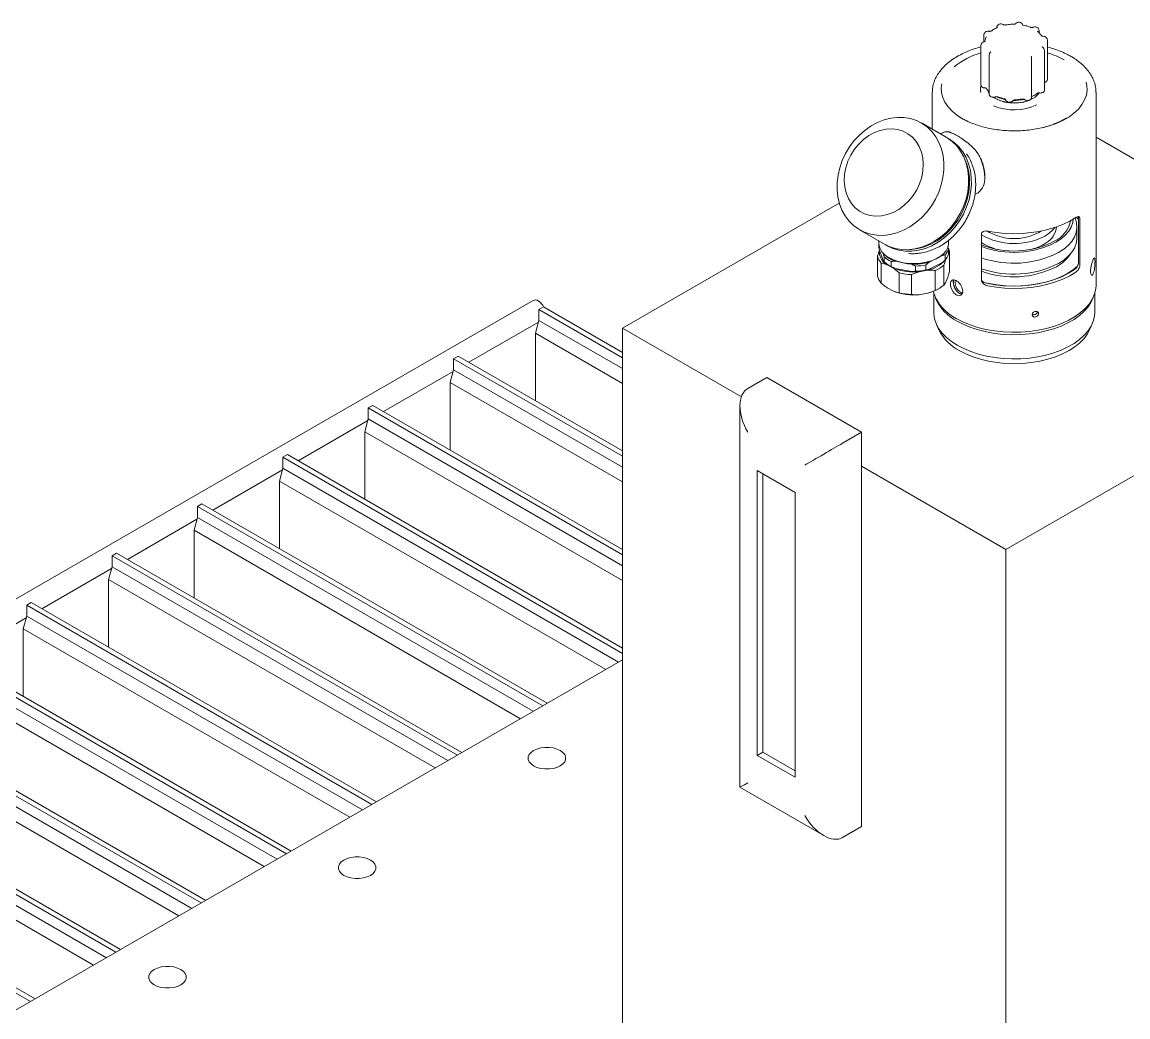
# Model space of a CAD drawing. Header units: millimetres. Extents: x 51507 to 66627, y -17810 to -7118.
# Drawn here: x 59803.2 to 60215.3, y -13491.1 to -13120.3 of the extents above; entities that cross this region are included whole.
import ezdxf

# ---------------------------------------------------------------- set-up
doc = ezdxf.new("R2010")
doc.units = ezdxf.units.MM
doc.header["$LTSCALE"] = 10
doc.layers.add('粗实线', color=4, linetype='Continuous', lineweight=18)

msp = doc.modelspace()

# ---------------------------------------------------------------- linework, layer by layer
at = {"layer": '粗实线'}
for p, q in [((60161.663, -13125.141), (60161.663, -13127.582)), ((60164.45, -13123.544), (60164.429, -13123.557)), ((60166.727, -13122.231), (60166.667, -13122.26)), ((60181.615, -13123.659), (60181.685, -13123.709)), ((60182.242, -13124.256), (60182.242, -13123.534)), ((60160.599, -13129.017), (60160.599, -13143.715)), ((60185.328, -13141.728), (60185.328, -13127.03)), ((60163.686, -13132.514), (60163.686, -13147.212)), ((60184.265, -13145.604), (60184.265, -13130.907)), ((60179.458, -13148.38), (60179.458, -13133.682)), ((60162.598, -13144.937), (60162.603, -13144.945)), ((60142.464, -13146.396), (60142.464, -13160.198)), ((60165.892, -13148.681), (60166.033, -13148.763)), ((60172.624, -13149.427), (60172.62, -13149.434)), ((60179.895, -13148.763), (60180.036, -13148.681)), ((60203.464, -13218.252), (60203.464, -13146.396)), ((60147.618, -13163.174), (60138.368, -13157.832)), ((60146.32, -13161.464), (60145.488, -13161.944)), ((60150.029, -13161.717), (60148.683, -13161.219)), ((60148.112, -13163.472), (60148.616, -13163.75)), ((60149.088, -13164.023), (60148.616, -13163.75)), ((60319.763, -13230.253), (60203.464, -13163.115)), ((60159.499, -13169.306), (60158.249, -13167.723)), ((60162.004, -13177.626), (60162.004, -13178.034)), ((60158.34, -13184.547), (60159.319, -13183.981)), ((60159.261, -13183.975), (60159.499, -13183.871)), ((60107.801, -13187.701), (60027.021, -13234.335)), ((60196.199, -13192.963), (60196.987, -13193.62)), ((60196.987, -13192.777), (60196.987, -13209.666)), ((60197.492, -13193.606), (60197.492, -13210.753)), ((60115.364, -13197.667), (60124.614, -13203.009)), ((60160.786, -13199.283), (60160.786, -13216.431)), ((60163.95, -13198.755), (60162.941, -13198.067)), ((60182.863, -13198.161), (60181.977, -13198.755)), ((60182.966, -13198.141), (60182.156, -13198.654)), ((60188.652, -13197.417), (60188.784, -13196.561)), ((60196.314, -13200.696), (60196.314, -13196.613)), ((60122.487, -13201.781), (60122.487, -13202.734)), ((60122.517, -13204.26), (60122.517, -13203.239)), ((60124.614, -13203.009), (60126.395, -13203.889)), ((60125.616, -13203.588), (60125.119, -13203.288)), ((60148.487, -13202.734), (60148.487, -13201.579)), ((60122.075, -13207.46), (60122.075, -13214.89)), ((60124.146, -13209.153), (60122.85, -13205.586)), ((60124.146, -13206.458), (60124.113, -13206.368)), ((60126.088, -13203.86), (60125.616, -13203.588)), ((60146.01, -13207.277), (60145.381, -13207.602)), ((60147.221, -13208.937), (60147.221, -13207.059)), ((60148.458, -13206.76), (60148.458, -13204.882)), ((60148.899, -13205.683), (60148.899, -13213.114)), ((60123.448, -13210.097), (60123.448, -13217.528)), ((60124.479, -13209.663), (60124.479, -13207.785)), ((60125.618, -13210.706), (60127.943, -13211.969)), ((60126.187, -13210.877), (60126.541, -13211.081)), ((60126.648, -13208.245), (60126.295, -13208.04)), ((60127.126, -13211.369), (60127.126, -13209.491)), ((60130.016, -13209.63), (60128.671, -13209.376)), ((60134.668, -13210.511), (60133.239, -13210.241)), ((60136.213, -13213.09), (60136.213, -13211.212)), ((60140.097, -13212.62), (60140.097, -13210.742)), ((60142.317, -13209.186), (60141.308, -13209.707)), ((60146.01, -13209.971), (60141.308, -13212.402)), ((60144.327, -13208.244), (60144.681, -13208.04)), ((60146.796, -13210.828), (60146.796, -13218.258)), ((60134.668, -13213.206), (60128.671, -13212.07)), ((60130.114, -13213.721), (60130.114, -13221.151)), ((60134.756, -13214.353), (60134.756, -13221.784)), ((60137.612, -13213.287), (60140.67, -13212.756)), ((60143.526, -13212.833), (60143.526, -13220.263)), ((60147.481, -13217.155), (60148.214, -13215.36)), ((60125.618, -13219.279), (60127.943, -13220.543)), ((60144.54, -13219.798), (60145.035, -13219.512)), ((60151.006, -13216.473), (60150.914, -13217.015)), ((59993.656, -13224.01), (59417.364, -13556.697)), ((60137.612, -13221.86), (60140.67, -13221.33)), ((60142.964, -13221.427), (60142.964, -13228.458)), ((60202.964, -13228.458), (60202.964, -13221.427)), ((59997.565, -13226.372), (59995.868, -13227.351)), ((59995.868, -13227.351), (60027.021, -13245.336)), ((59995.868, -13227.351), (59995.868, -13231.434)), ((59997.565, -13226.372), (60027.021, -13243.376)), ((59969.746, -13247.051), (59995.699, -13232.068)), ((59995.868, -13231.434), (59994.595, -13236.207)), ((59995.868, -13231.434), (60027.021, -13249.418)), ((60169.856, -13316.792), (60319.763, -13230.253)), ((59994.595, -13236.207), (60027.021, -13254.926)), ((59994.595, -13236.207), (59994.595, -13261.396)), ((60027.021, -13234.335), (60071.285, -13259.888)), ((60027.021, -13234.335), (60027.021, -13789.583)), ((60143.974, -13232.915), (60145.029, -13235.202)), ((60200.898, -13235.202), (60201.954, -13232.915)), ((59965.745, -13244.741), (59964.048, -13245.721)), ((59965.745, -13244.741), (60027.021, -13280.115)), ((59964.048, -13245.721), (60027.021, -13282.074)), ((59964.048, -13245.721), (59964.048, -13249.803)), ((59937.926, -13265.42), (59963.879, -13250.437)), ((59964.048, -13249.803), (59962.775, -13254.576)), ((59964.048, -13249.803), (60027.021, -13286.157)), ((60073.69, -13256.802), (60080.761, -13252.72)), ((60116.116, -13273.13), (60080.761, -13252.72)), ((59962.775, -13254.576), (60027.021, -13291.664)), ((59962.775, -13254.576), (59962.775, -13279.765)), ((59933.925, -13263.11), (59932.228, -13264.09)), ((59932.228, -13264.09), (59932.228, -13268.173)), ((59932.228, -13264.09), (60027.021, -13318.812)), ((59933.925, -13263.11), (60027.021, -13316.853)), ((60070.761, -13263.276), (60070.761, -13405.47)), ((59906.106, -13283.789), (59932.059, -13268.807)), ((59932.228, -13268.173), (59930.955, -13272.945)), ((59932.228, -13268.173), (60027.021, -13322.895)), ((59930.955, -13272.945), (60027.021, -13328.403)), ((59930.955, -13272.945), (59930.955, -13298.134)), ((60109.045, -13277.213), (60116.116, -13273.13)), ((60116.116, -13420.108), (60116.116, -13273.13)), ((59902.105, -13281.479), (59900.408, -13282.459)), ((59902.105, -13281.479), (60027.021, -13353.591)), ((59900.408, -13282.459), (59900.408, -13286.542)), ((59900.408, -13282.459), (60027.021, -13355.551)), ((60116.116, -13285.769), (60169.856, -13316.792)), ((59874.286, -13302.158), (59900.239, -13287.176)), ((59900.408, -13286.542), (59899.136, -13291.315)), ((59900.408, -13286.542), (60025.558, -13358.789)), ((60077.225, -13287.421), (60077.225, -13393.571)), ((60091.367, -13295.585), (60077.225, -13287.421)), ((60079.347, -13288.646), (60079.347, -13392.347)), ((59899.136, -13291.315), (60020.787, -13361.543)), ((59899.136, -13291.315), (59899.136, -13316.503)), ((60091.367, -13401.735), (60091.367, -13295.585)), ((59870.286, -13299.848), (59868.589, -13300.828)), ((59868.589, -13300.828), (59997.274, -13375.117)), ((59868.589, -13300.828), (59868.589, -13304.911)), ((59870.286, -13299.848), (59998.971, -13374.137)), ((59842.467, -13320.527), (59868.42, -13305.545)), ((59868.589, -13304.911), (59867.316, -13309.684)), ((59868.589, -13304.911), (59993.738, -13377.158)), ((59867.316, -13309.684), (59988.967, -13379.912)), ((59867.316, -13309.684), (59867.316, -13334.872)), ((59838.466, -13318.218), (59836.769, -13319.197)), ((59838.466, -13318.218), (59967.151, -13392.506)), ((60169.856, -13316.792), (60169.856, -13872.04)), ((59836.769, -13319.197), (59965.454, -13393.486)), ((59836.769, -13319.197), (59836.769, -13323.28)), ((59810.647, -13338.896), (59836.6, -13323.914)), ((59836.769, -13323.28), (59835.496, -13328.053)), ((59836.769, -13323.28), (59961.918, -13395.527)), ((59835.496, -13328.053), (59957.148, -13398.281)), ((59835.496, -13328.053), (59835.496, -13353.242)), ((59806.646, -13336.587), (59804.949, -13337.567)), ((59804.949, -13337.567), (59804.949, -13341.649)), ((59804.949, -13337.567), (59933.634, -13411.855)), ((59806.646, -13336.587), (59935.331, -13410.875)), ((59778.827, -13357.266), (59804.78, -13342.283)), ((59804.949, -13341.649), (59803.676, -13346.422)), ((59804.949, -13341.649), (59930.098, -13413.896)), ((59803.676, -13346.422), (59925.328, -13416.65)), ((59803.676, -13346.422), (59803.676, -13371.611)), ((59773.129, -13355.936), (59901.814, -13430.224)), ((59774.826, -13354.956), (59903.512, -13429.244)), ((60027.021, -13357.944), (59542.754, -13637.505)), ((59773.129, -13360.018), (59898.278, -13432.266)), ((59771.856, -13364.791), (59893.508, -13435.019)), ((59741.309, -13374.305), (59869.995, -13448.593)), ((59743.006, -13373.325), (59871.692, -13447.614)), ((59741.309, -13378.388), (59866.459, -13450.635)), ((59740.037, -13383.161), (59861.688, -13453.389)), ((59709.49, -13392.674), (59838.175, -13466.963)), ((59711.187, -13391.694), (59839.872, -13465.983)), ((60079.347, -13392.347), (60077.225, -13393.571)), ((60079.347, -13392.347), (60091.367, -13399.286)), ((59709.49, -13396.757), (59834.639, -13469.004)), ((60077.225, -13393.571), (60091.367, -13401.735)), ((59708.217, -13401.53), (59829.868, -13471.758)), ((60070.761, -13405.47), (60101.975, -13423.49)), ((59677.67, -13411.043), (59806.355, -13485.332)), ((59679.367, -13410.064), (59808.052, -13484.352)), ((60109.045, -13424.19), (60116.116, -13420.108))]:
    msp.add_line(p, q, dxfattribs=at)
for points in [[(60145.984, -13143.24), (60145.783, -13144.742), (60145.875, -13146.567), (60146.333, -13148.373), (60147.152, -13150.136), (60148.319, -13151.833), (60149.82, -13153.439), (60151.634, -13154.935), (60153.736, -13156.298)], [(60163.147, -13145.699), (60163.428, -13146.339), (60163.686, -13146.753)], [(60187.792, -13158.357), (60188.561, -13158.057), (60191.041, -13156.925), (60193.277, -13155.634), (60195.238, -13154.202), (60196.898, -13152.649), (60198.235, -13150.994), (60199.229, -13149.261), (60199.869, -13147.473), (60200.144, -13145.655), (60200.053, -13143.83), (60199.808, -13142.694)], [(60165.307, -13148.313), (60166.709, -13149.104), (60168.352, -13149.722), (60170.171, -13150.143), (60172.098, -13150.351), (60174.058, -13150.338), (60175.977, -13150.104), (60177.779, -13149.659), (60179.396, -13149.02), (60180.766, -13148.21), (60181.837, -13147.262), (60182.299, -13146.67)], [(60176.143, -13149.007), (60176.137, -13149.007), (60176.112, -13148.997), (60176.084, -13148.969), (60176.055, -13148.923)], [(60179.596, -13148.022), (60179.396, -13148.121), (60179.384, -13148.128)], [(60136.586, -13156.952), (60134.331, -13156.209), (60131.957, -13155.806), (60129.503, -13155.749), (60127.008, -13156.039), (60124.511, -13156.671), (60122.05, -13157.636), (60119.666, -13158.918), (60117.395, -13160.497), (60115.273, -13162.348), (60113.335, -13164.442), (60111.609, -13166.746), (60110.125, -13169.223), (60108.904, -13171.835), (60107.967, -13174.54), (60107.327, -13177.296), (60106.996, -13180.058), (60106.978, -13182.785), (60107.274, -13185.432), (60107.879, -13187.958), (60108.783, -13190.323), (60109.972, -13192.49), (60111.428, -13194.424), (60113.127, -13196.095), (60115.043, -13197.477), (60117.145, -13198.548)], [(60117.145, -13198.548), (60119.401, -13199.291), (60121.774, -13199.694), (60124.228, -13199.751), (60126.723, -13199.461), (60129.221, -13198.829), (60131.681, -13197.864), (60134.066, -13196.582), (60136.337, -13195.003), (60138.458, -13193.152), (60140.397, -13191.058), (60142.122, -13188.754), (60143.607, -13186.277), (60144.828, -13183.665), (60145.765, -13180.96), (60146.404, -13178.204), (60146.736, -13175.441), (60146.754, -13172.715), (60146.458, -13170.068), (60145.853, -13167.542), (60144.949, -13165.177), (60143.759, -13163.01), (60142.304, -13161.076), (60140.604, -13159.405), (60138.689, -13158.023), (60136.586, -13156.952)], [(60131.55, -13160.934), (60129.555, -13160.309), (60127.444, -13160.041), (60125.263, -13160.136), (60123.063, -13160.593), (60120.892, -13161.4), (60118.799, -13162.541), (60116.829, -13163.989), (60115.029, -13165.712), (60113.436, -13167.672), (60112.088, -13169.825), (60111.014, -13172.122), (60110.239, -13174.513), (60109.779, -13176.944), (60109.645, -13179.361), (60109.839, -13181.71), (60110.359, -13183.937), (60111.191, -13185.995), (60112.317, -13187.836), (60113.713, -13189.419), (60115.346, -13190.71), (60117.181, -13191.679)], [(60117.181, -13191.679), (60119.177, -13192.304), (60121.288, -13192.572), (60123.468, -13192.477), (60125.668, -13192.02), (60127.84, -13191.212), (60129.933, -13190.072), (60131.902, -13188.624), (60133.703, -13186.901), (60135.295, -13184.941), (60136.643, -13182.788), (60137.717, -13180.49), (60138.493, -13178.099), (60138.953, -13175.668), (60139.087, -13173.251), (60138.892, -13170.903), (60138.373, -13168.675), (60137.541, -13166.618), (60136.414, -13164.777), (60135.019, -13163.193), (60133.385, -13161.903), (60131.55, -13160.934)], [(60148.616, -13163.75), (60150.563, -13165.084), (60152.299, -13166.711), (60153.795, -13168.605), (60155.028, -13170.737), (60155.979, -13173.073), (60156.632, -13175.576), (60156.977, -13178.207), (60157.009, -13180.923), (60156.728, -13183.683), (60156.137, -13186.443), (60155.246, -13189.159), (60154.069, -13191.789), (60152.625, -13194.29), (60150.936, -13196.624), (60149.03, -13198.753), (60146.935, -13200.645), (60144.685, -13202.269), (60142.317, -13203.6), (60139.866, -13204.616), (60137.372, -13205.302), (60134.873, -13205.647), (60132.41, -13205.645), (60130.022, -13205.297), (60127.745, -13204.607), (60125.616, -13203.588)], [(60126.395, -13203.889), (60128.651, -13204.632), (60131.024, -13205.035), (60133.478, -13205.092), (60135.973, -13204.802), (60138.471, -13204.17), (60140.931, -13203.205), (60143.316, -13201.923), (60145.587, -13200.345), (60147.708, -13198.494), (60149.647, -13196.4), (60151.372, -13194.096), (60152.857, -13191.619), (60154.078, -13189.007), (60155.015, -13186.302), (60155.654, -13183.546), (60155.986, -13180.783), (60156.004, -13178.057), (60155.708, -13175.409), (60155.103, -13172.884), (60154.199, -13170.519), (60153.009, -13168.352), (60151.554, -13166.418), (60149.854, -13164.747), (60147.939, -13163.365), (60147.618, -13163.174)], [(60155.675, -13165.315), (60155.653, -13165.287), (60155.65, -13165.281)], [(60134.042, -13205.057), (60134.672, -13205.025), (60137.116, -13204.687), (60139.556, -13204.016), (60141.954, -13203.022), (60144.271, -13201.72), (60146.471, -13200.132), (60148.521, -13198.281), (60150.386, -13196.198), (60152.038, -13193.915), (60153.451, -13191.468), (60154.602, -13188.895), (60155.473, -13186.238), (60156.052, -13183.539), (60156.327, -13180.839), (60156.296, -13178.181), (60155.958, -13175.608), (60155.319, -13173.159), (60154.389, -13170.874), (60154.104, -13170.316)], [(60195.939, -13193.088), (60193.654, -13194.444), (60191.13, -13195.651), (60188.397, -13196.694), (60185.485, -13197.562), (60182.429, -13198.245), (60179.264, -13198.735), (60176.026, -13199.026), (60172.752, -13199.114), (60169.481, -13198.999), (60166.25, -13198.683), (60163.097, -13198.168)], [(60194.955, -13193.708), (60194.776, -13195.005), (60194.214, -13196.634), (60193.289, -13198.207), (60192.016, -13199.697), (60190.418, -13201.079), (60188.52, -13202.328)], [(60196.131, -13192.997), (60196.884, -13193.652), (60196.987, -13193.748)], [(60196.292, -13196.035), (60196.302, -13197.037), (60196.026, -13198.722), (60195.387, -13200.374), (60194.393, -13201.967), (60193.062, -13203.475), (60191.414, -13204.875), (60189.475, -13206.145)], [(60126.295, -13208.04), (60127.933, -13208.841), (60129.778, -13209.476), (60131.778, -13209.927), (60133.879, -13210.181), (60136.024, -13210.232), (60138.155, -13210.079), (60140.213, -13209.725), (60142.142, -13209.181), (60143.889, -13208.461), (60145.407, -13207.584), (60146.655, -13206.575), (60147.598, -13205.462), (60148.21, -13204.274), (60148.476, -13203.044), (60148.487, -13202.734)], [(60196.314, -13200.696), (60196.302, -13201.119), (60196.026, -13202.805), (60195.387, -13204.457), (60194.393, -13206.049), (60193.062, -13207.558), (60191.414, -13208.958), (60189.475, -13210.228)], [(60196.61, -13211.252), (60195.051, -13212.497), (60192.94, -13213.861)], [(60192.94, -13213.861), (60190.577, -13215.079), (60187.994, -13216.138), (60185.221, -13217.022), (60182.294, -13217.722), (60179.25, -13218.229), (60176.127, -13218.535), (60172.964, -13218.637), (60169.801, -13218.535), (60166.678, -13218.229), (60163.633, -13217.722), (60161.591, -13217.257)], [(60162.624, -13217.562), (60165.77, -13218.139), (60169.009, -13218.506), (60172.299, -13218.658), (60175.598, -13218.593), (60178.863, -13218.312), (60182.052, -13217.819), (60185.122, -13217.12), (60188.035, -13216.224), (60190.753, -13215.142), (60193.241, -13213.89), (60195.465, -13212.482)], [(60195.939, -13213.501), (60193.654, -13214.857), (60191.13, -13216.064), (60188.397, -13217.108), (60185.485, -13217.976), (60182.429, -13218.659), (60179.264, -13219.148), (60176.026, -13219.439), (60172.752, -13219.528), (60169.481, -13219.413), (60166.25, -13219.096), (60163.097, -13218.581)], [(60151.397, -13230.702), (60153.855, -13231.975), (60156.537, -13233.087), (60159.412, -13234.025), (60162.446, -13234.779), (60165.603, -13235.338), (60168.846, -13235.698), (60172.138, -13235.852), (60175.439, -13235.801), (60178.711, -13235.543), (60181.916, -13235.083), (60185.016, -13234.426), (60187.975, -13233.579), (60190.757, -13232.552), (60193.331, -13231.358), (60195.666, -13230.009), (60197.736, -13228.524), (60199.514, -13226.917), (60200.981, -13225.209), (60202.12, -13223.42), (60202.917, -13221.57), (60203.363, -13219.681), (60203.464, -13218.252)], [(60202.344, -13222.979), (60201.642, -13224.56), (60200.522, -13226.32), (60199.079, -13228), (60197.329, -13229.58), (60195.294, -13231.042), (60192.997, -13232.368), (60190.466, -13233.542), (60187.729, -13234.552), (60184.819, -13235.385), (60181.769, -13236.032), (60178.617, -13236.485), (60175.399, -13236.738), (60172.151, -13236.789), (60168.914, -13236.636), (60165.724, -13236.283), (60162.618, -13235.733), (60159.634, -13234.992), (60156.807, -13234.069), (60154.168, -13232.975), (60151.751, -13231.723)], [(60142.964, -13228.458), (60142.975, -13228.927), (60143.238, -13230.796), (60143.851, -13232.638), (60144.804, -13234.431), (60146.088, -13236.153), (60147.686, -13237.786), (60149.581, -13239.309), (60151.751, -13240.704)], [(60151.751, -13240.704), (60154.168, -13241.957), (60156.807, -13243.051), (60159.634, -13243.974), (60162.618, -13244.715), (60165.724, -13245.265), (60168.914, -13245.618), (60172.151, -13245.771), (60175.399, -13245.72), (60178.617, -13245.467), (60181.769, -13245.014), (60184.819, -13244.367), (60187.729, -13243.534), (60190.466, -13242.524), (60192.997, -13241.349), (60195.294, -13240.023), (60197.329, -13238.562), (60199.079, -13236.982), (60200.522, -13235.302), (60201.642, -13233.542), (60202.426, -13231.722), (60202.865, -13229.864), (60202.964, -13228.458)], [(60200.898, -13235.202), (60200.25, -13236.42), (60199.009, -13238.149), (60197.441, -13239.787), (60195.565, -13241.313), (60193.405, -13242.708), (60190.988, -13243.955), (60188.344, -13245.038), (60185.507, -13245.944), (60182.512, -13246.66), (60179.396, -13247.178), (60176.2, -13247.491), (60172.964, -13247.596), (60169.727, -13247.491), (60166.531, -13247.178), (60163.416, -13246.66), (60160.421, -13245.944), (60157.584, -13245.038), (60154.94, -13243.955), (60152.523, -13242.708)], [(59993.888, -13397.481), (59995.113, -13398.046), (59996.526, -13398.438), (59998.054, -13398.64), (59999.621, -13398.64), (60001.15, -13398.438), (60002.562, -13398.046), (60003.787, -13397.481), (60004.765, -13396.774), (60005.445, -13395.959), (60005.794, -13395.077), (60005.794, -13394.172), (60005.445, -13393.289), (60004.765, -13392.474), (60003.787, -13391.767), (60002.562, -13391.202), (60001.15, -13390.81), (59999.621, -13390.608), (59998.054, -13390.608), (59996.526, -13390.81), (59995.113, -13391.202), (59993.888, -13391.767), (59992.911, -13392.474), (59992.231, -13393.289), (59991.882, -13394.172), (59991.882, -13395.077), (59992.231, -13395.959), (59992.911, -13396.774), (59993.888, -13397.481)], [(59923.177, -13438.302), (59924.403, -13438.866), (59925.815, -13439.259), (59927.343, -13439.46), (59928.911, -13439.46), (59930.439, -13439.259), (59931.851, -13438.866), (59933.077, -13438.302), (59934.054, -13437.594), (59934.734, -13436.779), (59935.083, -13435.897), (59935.083, -13434.992), (59934.734, -13434.11), (59934.054, -13433.295), (59933.077, -13432.587), (59931.851, -13432.023), (59930.439, -13431.63), (59928.911, -13431.429), (59927.343, -13431.429), (59925.815, -13431.63), (59924.403, -13432.023), (59923.177, -13432.587), (59922.2, -13433.295), (59921.52, -13434.11), (59921.171, -13434.992), (59921.171, -13435.897), (59921.52, -13436.779), (59922.2, -13437.594), (59923.177, -13438.302)], [(59852.467, -13479.122), (59853.692, -13479.686), (59855.104, -13480.079), (59856.633, -13480.28), (59858.2, -13480.28), (59859.728, -13480.079), (59861.141, -13479.686), (59862.366, -13479.122), (59863.343, -13478.415), (59864.024, -13477.6), (59864.372, -13476.717), (59864.372, -13475.812), (59864.024, -13474.93), (59863.343, -13474.115), (59862.366, -13473.407), (59861.141, -13472.843), (59859.728, -13472.451), (59858.2, -13472.249), (59856.633, -13472.249), (59855.104, -13472.451), (59853.692, -13472.843), (59852.467, -13473.407), (59851.489, -13474.115), (59850.809, -13474.93), (59850.46, -13475.812), (59850.46, -13476.717), (59850.809, -13477.6), (59851.489, -13478.415), (59852.467, -13479.122)]]:
    msp.add_lwpolyline(points, dxfattribs=at)
for centre, radius, start, end in [((60167.97, -13122.366), 1.5, 52.02389, 180), ((60174.685, -13121.752), 1.5, 18.06695, 144.97422), ((60163.163, -13125.141), 1.5, 79.67425, 180), ((60180.742, -13123.534), 1.5, 360, 112.39255), ((60162.099, -13129.017), 1.5, 100.92261, 180), ((60183.828, -13127.03), 1.5, 0, 89.72057), ((60167.8, -13157.693), 26.95, 105.49611, 129.74309), ((60165.186, -13132.514), 1.5, 128.96768, 180), ((60177.958, -13133.682), 1.5, 0, 28.66558), ((60182.765, -13130.907), 1.5, 360, 66.88132), ((60176.429, -13161.883), 31.446, 61.07697, 73.5609), ((60164.659, -13145.199), 4.252, 166.71936, 197.08288), ((60172.964, -13135.56), 14.912, 242.30328, 297.69672), ((60172.133, -13136.356), 13.032, 245.18337, 259.5267), ((60166.783, -13147.958), 0.191, 256.10935, 317.25073), ((60172.323, -13134.611), 14.518, 248.16307, 259.0552), ((60172.996, -13132.886), 16.589, 268.70638, 282.90201), ((60172.986, -13131.515), 17.676, 270.44913, 279.99932), ((60172.941, -13132.682), 20.289, 247.6907, 294.86574), ((60176.167, -13128.599), 31.87, 282.76615, 300.75515), ((60143.434, -13178.639), 18.579, 1.86547, 30.15515), ((60147.443, -13177.747), 14.561, 0.47681, 14.00303), ((60155.36, -13178.639), 6.671, 308.34912, 5.20278), ((60183.209, -13191.962), 11.037, 295.05995, 348.01883), ((60173.004, -13181.596), 19.357, 238.90796, 298.21512), ((60180.436, -13195.424), 8.454, 295.68618, 346.36491), ((60179.273, -13190.436), 10.86, 298.4957, 324.10719), ((60129.037, -13202.053), 6.586, 185.93204, 245.3881), ((60173.004, -13178.252), 24.561, 240.16965, 297.78819), ((60172.855, -13172.581), 33, 248.5473, 297.09095), ((60172.839, -13171.624), 34.476, 249.53652, 297.05393), ((60170.777, -13187.561), 17.872, 236.0108, 257.93163), ((60174.616, -13186.072), 19.441, 282.68952, 299.19951), ((60127.658, -13206.231), 5.716, 192.41841, 222.56588), ((60128.356, -13205.791), 5.625, 174.10322, 240.88107), ((60132.117, -13199.062), 10.874, 222.85641, 251.52377), ((60141.263, -13201.717), 7.311, 310.49006, 323.82321), ((60142.955, -13203.196), 5.755, 317.83506, 342.96212), ((60142.955, -13205.074), 5.755, 317.83506, 342.96212), ((60143.826, -13206.725), 5.179, 11.60323, 30.74545), ((60172.82, -13173.473), 36.672, 250.8444, 297.01148), ((60181.924, -13198.746), 14.362, 298.13584, 326.70535), ((60131.9, -13199.18), 11.362, 229.22249, 245.15769), ((60131.9, -13201.058), 11.362, 229.22249, 245.15769), ((60133.355, -13199.193), 13.703, 240.18033, 250.01202), ((60135.487, -13191.49), 18.943, 242.18701, 297.81837), ((60135.533, -13189.829), 20.7, 267.60575, 286.1981), ((60135.554, -13189.492), 21.73, 271.73675, 282.0671), ((60138.443, -13201.407), 11.566, 281.1014, 319.98188), ((60138.908, -13201.631), 12.116, 292.40231, 310.61892), ((60172.82, -13177.556), 36.672, 250.8444, 297.01148), ((60172.835, -13180.337), 34.888, 249.79665, 297.04188), ((60127.658, -13213.661), 5.716, 192.41841, 222.56588), ((60135.449, -13193.02), 20.382, 248.39234, 276.09121), ((60135.392, -13192.334), 22.028, 256.13651, 268.34704), ((60135.533, -13192.523), 20.7, 267.60575, 286.1981), ((60135.554, -13191.37), 21.73, 271.73675, 282.0671), ((60137.027, -13206.479), 15.291, 283.78272, 299.42401), ((60138.908, -13209.062), 12.116, 292.40231, 310.61892), ((59994.49, -13225.785), 1.961, 53.51373, 115.17581), ((60135.449, -13201.593), 20.382, 248.39234, 276.09121), ((60135.392, -13199.765), 22.028, 256.13651, 268.34704), ((60158.914, -13215.486), 16.972, 197.74466, 243.70866), ((60159.525, -13216.275), 17.294, 202.81024, 243.28504), ((59992.509, -13229.2), 5.9, 27.51041, 57.77334), ((60160.495, -13227.256), 17.387, 207.19378, 242.71)]:
    msp.add_arc(centre, radius, start, end, dxfattribs=at)
for centre, major_axis, ratio, start_param, end_param in [((60080.761, -13269.05), (-7.071, 12.247), 0.5773346, 6.2831447, 7.853941), ((60101.974, -13281.296), (10, 5.774), 0.0000704, 0.7853575, 2.3561539), ((60080.761, -13399.696), (10, 5.774), 0.0000704, 2.3561539, 3.141552), ((60101.974, -13411.942), (-7.071, 12.247), 0.5773346, 1.5707557, 3.141552)]:
    msp.add_ellipse(centre, major_axis=major_axis, ratio=ratio, start_param=start_param, end_param=end_param, dxfattribs=at)
for points, knots in [([(60172.805, -13121.04), (60172.475, -13121.048), (60171.494, -13121.07), (60170.538, -13121.212), (60169.904, -13121.306)], [0, 0, 0, 0, 0.9822075, 2.9158233, 2.9158233, 2.9158233, 2.9158233]), ([(60173.452, -13120.903), (60173.425, -13120.918), (60173.371, -13120.945), (60173.196, -13121), (60173, -13121.033), (60172.862, -13121.038), (60172.805, -13121.04)], [0, 0, 0, 0, 0.18065168, 0.35136892, 0.53596724, 0.66714429, 0.66714429, 0.66714429, 0.66714429]), ([(60173.464, -13120.897), (60173.467, -13120.895), (60173.472, -13120.89), (60173.458, -13120.899), (60173.452, -13120.903)], [0, 0, 0, 0, 0.012661386, 0.02299574, 0.02299574, 0.02299574, 0.02299574]), ([(60164.429, -13123.557), (60164.402, -13123.572), (60164.348, -13123.599), (60164.173, -13123.654), (60163.95, -13123.691), (60163.684, -13123.7), (60163.517, -13123.677), (60163.432, -13123.665)], [0, 0, 0, 0, 0.1953242, 0.3799072, 0.5794986, 0.7961618, 1.0191503, 1.0191503, 1.0191503, 1.0191503]), ([(60166.667, -13122.26), (60166.396, -13122.385), (60165.644, -13122.731), (60164.926, -13123.182), (60164.494, -13123.51), (60164.45, -13123.544)], [0, 0, 0, 0, 0.8607439, 2.391812, 2.56789, 2.56789, 2.56789, 2.56789]), ([(60166.745, -13122.22), (60166.746, -13122.219), (60166.754, -13122.211), (60166.74, -13122.222), (60166.727, -13122.231)], [0, 0, 0, 0, 0.003115945, 0.02787155, 0.02787155, 0.02787155, 0.02787155]), ([(60169.904, -13121.306), (60169.832, -13121.316), (60169.676, -13121.338), (60169.411, -13121.333), (60169.17, -13121.294), (60168.998, -13121.24), (60168.906, -13121.193), (60168.897, -13121.187), (60168.894, -13121.184)], [0, 0, 0, 0, 0.1697884, 0.3666538, 0.5679324, 0.7368514, 0.8971193, 1.0359398, 1.0359398, 1.0359398, 1.0359398]), ([(60176.328, -13121.363), (60176.264, -13121.347), (60176.14, -13121.317), (60176.029, -13121.269), (60175.989, -13121.236), (60176, -13121.246), (60176, -13121.246)], [0, 0, 0, 0, 0.11566856, 0.22585597, 0.34983161, 0.35105361, 0.35105361, 0.35105361, 0.35105361]), ([(60178.994, -13122.148), (60178.71, -13122.039), (60177.87, -13121.715), (60176.942, -13121.503), (60176.328, -13121.363)], [0, 0, 0, 0, 0.9409609, 2.782601, 2.782601, 2.782601, 2.782601]), ([(60180.171, -13122.147), (60180.123, -13122.164), (60180.027, -13122.199), (60179.803, -13122.241), (60179.545, -13122.254), (60179.289, -13122.232), (60179.099, -13122.188), (60179.023, -13122.159), (60178.994, -13122.148)], [0, 0, 0, 0, 0.1994942, 0.4054675, 0.6298357, 0.8652884, 1.0724916, 1.2005576, 1.2005576, 1.2005576, 1.2005576]), ([(60183.243, -13125.485), (60183.101, -13125.266), (60182.721, -13124.68), (60182.159, -13124.105), (60181.742, -13123.756), (60181.686, -13123.709)], [0, 0, 0, 0, 0.8068869, 2.1617876, 2.3737306, 2.3737306, 2.3737306, 2.3737306]), ([(60162.129, -13127.44), (60162.102, -13127.454), (60162.049, -13127.482), (60161.917, -13127.523), (60161.834, -13127.54), (60161.815, -13127.544)], [0, 0, 0, 0, 0.14920287, 0.29020073, 0.33269113, 0.33269113, 0.33269113, 0.33269113]), ([(60162.562, -13125.703), (60162.447, -13125.937), (60162.171, -13126.498), (60162.068, -13127.105), (60162.008, -13127.459)], [0, 0, 0, 0, 0.7702021, 1.8505497, 1.8505497, 1.8505497, 1.8505497]), ([(60162.146, -13127.43), (60162.148, -13127.429), (60162.155, -13127.421), (60162.141, -13127.431), (60162.129, -13127.44)], [0, 0, 0, 0, 0.005291381, 0.02885864, 0.02885864, 0.02885864, 0.02885864]), ([(60183.836, -13125.53), (60183.759, -13125.527), (60183.591, -13125.521), (60183.376, -13125.474), (60183.228, -13125.421), (60183.161, -13125.381), (60183.167, -13125.386), (60183.17, -13125.387)], [0, 0, 0, 0, 0.15060017, 0.32669418, 0.47280856, 0.61517636, 0.69439443, 0.69439443, 0.69439443, 0.69439443]), ([(60160.599, -13129.508), (60159.734, -13129.75), (60157.928, -13130.256), (60155.363, -13131.237), (60152.893, -13132.391), (60150.629, -13133.704), (60148.592, -13135.16), (60146.809, -13136.749), (60145.303, -13138.454), (60144.1, -13140.256), (60143.206, -13142.129), (60142.668, -13144.044), (60142.436, -13145.462), (60142.481, -13146.229), (60142.489, -13146.353)], [0, 0, 0, 0, 2.2137969, 4.6226447, 7.03661, 9.4557079, 11.8787936, 14.3014604, 16.7160258, 19.111924, 21.4776484, 23.8057962, 26.0981936, 26.5402834, 26.5402834, 26.5402834, 26.5402834]), ([(60183.354, -13129.527), (60183.319, -13129.509), (60183.268, -13129.482), (60183.276, -13129.488), (60183.278, -13129.49)], [0, 0, 0, 0, 0.062255611, 0.092046254, 0.092046254, 0.092046254, 0.092046254]), ([(60194.116, -13133.03), (60193.711, -13132.804), (60192.542, -13132.151), (60190.448, -13131.19), (60187.92, -13130.23), (60186.153, -13129.74), (60185.328, -13129.512)], [0, 0, 0, 0, 1.4796541, 4.2697845, 7.057111, 9.4940938, 9.4940938, 9.4940938, 9.4940938]), ([(60203.439, -13146.439), (60203.431, -13145.926), (60203.413, -13144.778), (60203.009, -13143.014), (60202.306, -13141.174), (60201.294, -13139.394), (60199.99, -13137.686), (60198.401, -13136.067), (60196.568, -13134.579), (60195.082, -13133.594), (60194.244, -13133.104), (60194.116, -13133.03)], [0, 0, 0, 0, 1.6970378, 3.7988158, 5.9089918, 8.0427981, 10.2077531, 12.4028106, 14.6208545, 16.7478823, 17.1289959, 17.1289959, 17.1289959, 17.1289959]), ([(60184.785, -13142.569), (60184.884, -13142.502), (60185.091, -13142.36), (60185.293, -13142.062), (60185.312, -13141.831), (60185.32, -13141.729)], [0, 0, 0, 0, 0.3516558, 0.7399229, 1.0451344, 1.0451344, 1.0451344, 1.0451344]), ([(60160.604, -13143.714), (60160.602, -13143.723), (60160.577, -13143.85), (60160.674, -13144.1), (60160.889, -13144.398), (60161.243, -13144.633), (60161.664, -13144.77), (60161.967, -13144.786), (60162.088, -13144.792)], [0, 0, 0, 0, 0.026259, 0.4130781, 0.7817424, 1.201588, 1.7019285, 2.0367255, 2.0367255, 2.0367255, 2.0367255]), ([(60162.088, -13144.792), (60162.155, -13144.796), (60162.29, -13144.803), (60162.454, -13144.85), (60162.558, -13144.901), (60162.598, -13144.938), (60162.597, -13144.937), (60162.597, -13144.936)], [0, 0, 0, 0, 0.13211953, 0.26680808, 0.37625953, 0.4814292, 0.53886393, 0.53886393, 0.53886393, 0.53886393]), ([(60162.598, -13144.937), (60162.719, -13145.128), (60163.009, -13145.589), (60163.436, -13146.001), (60163.686, -13146.242)], [0, 0, 0, 0, 0.706017, 1.7046758, 1.7046758, 1.7046758, 1.7046758]), ([(60183.722, -13146.446), (60183.82, -13146.378), (60184.028, -13146.236), (60184.23, -13145.938), (60184.248, -13145.707), (60184.256, -13145.606)], [0, 0, 0, 0, 0.3516558, 0.7399229, 1.0451344, 1.0451344, 1.0451344, 1.0451344]), ([(60184.24, -13142.767), (60184.358, -13142.738), (60184.553, -13142.692), (60184.719, -13142.604), (60184.785, -13142.569)], [0, 0, 0, 0, 0.35122672, 0.58211699, 0.58211699, 0.58211699, 0.58211699]), ([(60163.702, -13147.218), (60163.702, -13147.295), (60163.704, -13147.49), (60163.869, -13147.773), (60164.158, -13148.036), (60164.587, -13148.23), (60165.134, -13148.312), (60165.619, -13148.265), (60165.873, -13148.174), (60165.957, -13148.144)], [0, 0, 0, 0, 0.247653, 0.6209944, 1.0177128, 1.4932174, 2.02593, 2.5622311, 2.8265678, 2.8265678, 2.8265678, 2.8265678]), ([(60165.957, -13148.144), (60166.007, -13148.127), (60166.107, -13148.092), (60166.306, -13148.07), (60166.509, -13148.079), (60166.655, -13148.112), (60166.719, -13148.137), (60166.735, -13148.143)], [0, 0, 0, 0, 0.18057777, 0.35793127, 0.54601632, 0.73455133, 0.79422453, 0.79422453, 0.79422453, 0.79422453]), ([(60169.47, -13148.948), (60169.527, -13148.962), (60169.632, -13148.989), (60169.729, -13149.042), (60169.763, -13149.077), (60169.759, -13149.07), (60169.758, -13149.069)], [0, 0, 0, 0, 0.10792984, 0.19772704, 0.29422194, 0.32238012, 0.32238012, 0.32238012, 0.32238012]), ([(60169.743, -13149.006), (60169.76, -13149.125), (60169.794, -13149.36), (60170.021, -13149.661), (60170.36, -13149.9), (60170.841, -13150.059), (60171.414, -13150.088), (60171.886, -13149.994), (60172.122, -13149.875), (60172.2, -13149.835)], [0, 0, 0, 0, 0.3838525, 0.7576193, 1.1796999, 1.684345, 2.2204845, 2.7590321, 3.027227, 3.027227, 3.027227, 3.027227]), ([(60172.2, -13149.835), (60172.301, -13149.768), (60172.47, -13149.656), (60172.58, -13149.493), (60172.624, -13149.427)], [0, 0, 0, 0, 0.35329361, 0.59395694, 0.59395694, 0.59395694, 0.59395694]), ([(60172.627, -13149.425), (60172.626, -13149.425), (60172.626, -13149.425), (60172.679, -13149.382), (60172.787, -13149.334), (60172.943, -13149.292), (60173.066, -13149.286), (60173.129, -13149.282)], [0, 0, 0, 0, 0.07727424, 0.18152212, 0.28981683, 0.40734752, 0.53123753, 0.53123753, 0.53123753, 0.53123753]), ([(60176.143, -13149.007), (60176.207, -13148.998), (60176.339, -13148.982), (60176.545, -13148.999), (60176.713, -13149.043), (60176.808, -13149.09), (60176.836, -13149.11), (60176.846, -13149.117)], [0, 0, 0, 0, 0.16825204, 0.34187872, 0.5141001, 0.65424062, 0.727929, 0.727929, 0.727929, 0.727929]), ([(60176.846, -13149.117), (60176.944, -13149.181), (60177.181, -13149.337), (60177.668, -13149.461), (60178.249, -13149.463), (60178.671, -13149.351), (60178.871, -13149.244), (60178.915, -13149.221)], [0, 0, 0, 0, 0.374316, 0.9102814, 1.4619319, 2.0195951, 2.1781693, 2.1781693, 2.1781693, 2.1781693]), ([(60178.915, -13149.221), (60179.013, -13149.153), (60179.221, -13149.011), (60179.423, -13148.713), (60179.441, -13148.482), (60179.449, -13148.381)], [0, 0, 0, 0, 0.3516558, 0.7399229, 1.0451344, 1.0451344, 1.0451344, 1.0451344]), ([(60179.464, -13148.029), (60179.725, -13147.911), (60180.132, -13147.726), (60180.505, -13147.516), (60180.638, -13147.441)], [0, 0, 0, 0, 0.8425067, 1.3145441, 1.3145441, 1.3145441, 1.3145441]), ([(60180.638, -13147.441), (60180.87, -13147.301), (60181.231, -13147.083), (60181.553, -13146.842), (60181.668, -13146.755)], [0, 0, 0, 0, 0.7930795, 1.2375473, 1.2375473, 1.2375473, 1.2375473]), ([(60181.668, -13146.755), (60181.689, -13146.741), (60181.731, -13146.712), (60181.863, -13146.662), (60182.035, -13146.63), (60182.218, -13146.624), (60182.328, -13146.64), (60182.374, -13146.647)], [0, 0, 0, 0, 0.13749142, 0.28045214, 0.43757008, 0.60757823, 0.73081023, 0.73081023, 0.73081023, 0.73081023]), ([(60182.374, -13146.647), (60182.494, -13146.662), (60182.798, -13146.701), (60183.285, -13146.648), (60183.583, -13146.51), (60183.722, -13146.446)], [0, 0, 0, 0, 0.3556032, 0.9050554, 1.3880528, 1.3880528, 1.3880528, 1.3880528]), ([(60188.1, -13158.148), (60187.969, -13158.202), (60187.057, -13158.584), (60185.189, -13159.153), (60182.524, -13159.832), (60179.728, -13160.33), (60176.855, -13160.658), (60173.935, -13160.808), (60171.004, -13160.777), (60168.095, -13160.567), (60165.245, -13160.181), (60162.486, -13159.622), (60159.85, -13158.899), (60157.374, -13158.019), (60155.29, -13157.102), (60154.103, -13156.446), (60153.611, -13156.174)], [0, 0, 0, 0, 0.4605747, 3.2184981, 5.9788572, 8.7414481, 11.5058091, 14.2713587, 17.0374631, 19.8034285, 22.5684039, 25.3317189, 28.0927179, 30.850804, 33.6055324, 35.5620899, 35.5620899, 35.5620899, 35.5620899]), ([(60148.683, -13161.219), (60148.226, -13161.134), (60147.375, -13160.976), (60146.636, -13161.347), (60146.294, -13161.519)], [0, 0, 0, 0, 1.3291192, 2.4748238, 2.4748238, 2.4748238, 2.4748238]), ([(60148.342, -13161.081), (60148.826, -13161.236), (60149.798, -13161.548), (60151.597, -13162.49), (60153.575, -13163.717), (60154.956, -13164.758), (60155.65, -13165.281)], [0, 0, 0, 0, 2.1008725, 4.2204495, 6.3361581, 8.4749381, 8.4749381, 8.4749381, 8.4749381]), ([(60155.673, -13165.313), (60156.227, -13165.76), (60157.145, -13166.502), (60157.936, -13167.376), (60158.249, -13167.723)], [0, 0, 0, 0, 2.1318776, 3.5330495, 3.5330495, 3.5330495, 3.5330495]), ([(60156.883, -13172.312), (60156.864, -13172.26), (60156.563, -13171.464), (60156.005, -13170.475), (60155.386, -13169.618), (60155.217, -13169.383)], [0, 0, 0, 0, 0.1609149, 2.4959709, 3.3798754, 3.3798754, 3.3798754, 3.3798754]), ([(60161.571, -13174.224), (60161.429, -13173.71), (60161.198, -13172.873), (60160.711, -13171.608), (60160.19, -13170.437), (60159.729, -13169.683), (60159.499, -13169.306)], [0, 0, 0, 0, 1.6428803, 2.675375, 4.0169207, 5.3591973, 5.3591973, 5.3591973, 5.3591973]), ([(60136.571, -13206.512), (60137.247, -13206.448), (60138.705, -13206.31), (60140.951, -13205.733), (60143.269, -13204.866), (60145.523, -13203.711), (60147.683, -13202.294), (60149.718, -13200.631), (60151.6, -13198.746), (60153.303, -13196.664), (60154.804, -13194.416), (60156.082, -13192.031), (60157.119, -13189.541), (60157.901, -13186.982), (60158.417, -13184.387), (60158.659, -13181.793), (60158.624, -13179.235), (60158.306, -13176.752), (60157.748, -13174.416), (60157.165, -13172.996), (60156.883, -13172.312)], [0, 0, 0, 0, 2.2076525, 4.765328, 7.3275681, 9.8935026, 12.4621782, 15.0327528, 17.6045856, 20.1772515, 22.7505094, 25.3242509, 27.8984406, 30.4730485, 33.0479799, 35.6230073, 38.1977066, 40.7714045, 43.3431589, 45.7350943, 45.7350943, 45.7350943, 45.7350943]), ([(60196.252, -13196.025), (60196.233, -13195.652), (60196.182, -13194.687), (60195.914, -13193.758), (60195.75, -13193.188)], [0, 0, 0, 0, 1.1171728, 2.8898462, 2.8898462, 2.8898462, 2.8898462]), ([(60195.939, -13193.088), (60196.129, -13192.98), (60196.509, -13192.766), (60196.927, -13192.739), (60197.199, -13192.849), (60197.36, -13193.018), (60197.471, -13193.262), (60197.485, -13193.492), (60197.492, -13193.606)], [0, 0, 0, 0, 0.540835, 1.0814991, 1.3606004, 1.6265985, 1.9040929, 2.173489, 2.173489, 2.173489, 2.173489]), ([(60160.786, -13199.283), (60160.797, -13199.167), (60160.82, -13198.933), (60160.989, -13198.643), (60161.234, -13198.414), (60161.645, -13198.197), (60162.268, -13198.062), (60162.821, -13198.132), (60163.097, -13198.168)], [0, 0, 0, 0, 0.3654478, 0.7323342, 1.0996051, 1.4664516, 2.1979419, 2.9284913, 2.9284913, 2.9284913, 2.9284913]), ([(60122.075, -13207.46), (60122.201, -13207.012), (60122.425, -13206.213), (60122.658, -13205.519), (60122.76, -13205.213)], [0, 0, 0, 0, 1.3151072, 2.3490542, 2.3490542, 2.3490542, 2.3490542]), ([(60122.517, -13204.26), (60122.578, -13204.515), (60122.688, -13204.97), (60122.801, -13205.398), (60122.85, -13205.586)], [0, 0, 0, 0, 0.7659524, 1.3678713, 1.3678713, 1.3678713, 1.3678713]), ([(60124.479, -13207.785), (60124.417, -13207.53), (60124.308, -13207.074), (60124.195, -13206.646), (60124.146, -13206.458)], [0, 0, 0, 0, 0.7659524, 1.3678713, 1.3678713, 1.3678713, 1.3678713]), ([(60133.756, -13206.506), (60133.818, -13206.513), (60134.636, -13206.607), (60135.579, -13206.636), (60136.465, -13206.525), (60136.571, -13206.512)], [0, 0, 0, 0, 0.1895536, 2.5076954, 2.8214549, 2.8214549, 2.8214549, 2.8214549]), ([(60147.221, -13207.059), (60146.997, -13207.089), (60146.598, -13207.142), (60146.19, -13207.236), (60146.01, -13207.277)], [0, 0, 0, 0, 0.689221, 1.230841, 1.230841, 1.230841, 1.230841]), ([(60148.199, -13203.846), (60148.237, -13203.991), (60148.324, -13204.325), (60148.409, -13204.681), (60148.458, -13204.882)], [0, 0, 0, 0, 0.4635498, 1.0683025, 1.0683025, 1.0683025, 1.0683025]), ([(60148.899, -13205.683), (60148.774, -13205.842), (60148.629, -13206.027), (60148.478, -13206.305), (60148.458, -13206.343)], [0, 0, 0, 0, 0.68552657, 0.7951814, 0.7951814, 0.7951814, 0.7951814]), ([(60125.618, -13210.706), (60125.206, -13210.555), (60124.47, -13210.286), (60123.76, -13210.155), (60123.448, -13210.097)], [0, 0, 0, 0, 1.2641765, 2.2580664, 2.2580664, 2.2580664, 2.2580664]), ([(60124.146, -13209.153), (60124.208, -13209.259), (60124.321, -13209.449), (60124.431, -13209.597), (60124.479, -13209.663)], [0, 0, 0, 0, 0.34145752, 0.60978899, 0.60978899, 0.60978899, 0.60978899]), ([(60128.671, -13209.376), (60128.379, -13209.387), (60127.858, -13209.408), (60127.35, -13209.466), (60127.126, -13209.491)], [0, 0, 0, 0, 0.8674859, 1.5491922, 1.5491922, 1.5491922, 1.5491922]), ([(60127.126, -13211.369), (60127.411, -13211.509), (60127.92, -13211.758), (60128.441, -13211.975), (60128.671, -13212.07)], [0, 0, 0, 0, 0.9498281, 1.6962445, 1.6962445, 1.6962445, 1.6962445]), ([(60136.213, -13211.212), (60135.928, -13211.072), (60135.419, -13210.823), (60134.898, -13210.606), (60134.668, -13210.511)], [0, 0, 0, 0, 0.9498281, 1.6962445, 1.6962445, 1.6962445, 1.6962445]), ([(60141.308, -13209.707), (60141.079, -13209.893), (60140.671, -13210.223), (60140.272, -13210.583), (60140.097, -13210.742)], [0, 0, 0, 0, 0.8918044, 1.5926212, 1.5926212, 1.5926212, 1.5926212]), ([(60146.01, -13209.971), (60146.239, -13209.786), (60146.647, -13209.456), (60147.045, -13209.096), (60147.221, -13208.937)], [0, 0, 0, 0, 0.8918044, 1.5926212, 1.5926212, 1.5926212, 1.5926212]), ([(60147.481, -13208.581), (60147.351, -13208.973), (60147.118, -13209.673), (60146.895, -13210.475), (60146.796, -13210.828)], [0, 0, 0, 0, 1.3151092, 2.3490422, 2.3490422, 2.3490422, 2.3490422]), ([(60195.465, -13212.482), (60195.651, -13212.327), (60196.021, -13212.019), (60196.429, -13211.427), (60196.695, -13210.9), (60196.854, -13210.479), (60196.965, -13210.053), (60196.979, -13209.795), (60196.987, -13209.666)], [0, 0, 0, 0, 0.8214183, 1.6414224, 2.0662731, 2.4684487, 2.8820957, 3.2980261, 3.2980261, 3.2980261, 3.2980261]), ([(60197.492, -13210.753), (60197.484, -13210.878), (60197.47, -13211.129), (60197.36, -13211.547), (60197.199, -13211.958), (60196.928, -13212.475), (60196.511, -13213.054), (60196.129, -13213.352), (60195.939, -13213.501)], [0, 0, 0, 0, 0.4068778, 0.8153573, 1.2242648, 1.6326998, 2.4471174, 3.2604875, 3.2604875, 3.2604875, 3.2604875]), ([(60201.416, -13213.163), (60201.434, -13212.79), (60201.469, -13212.042), (60201.732, -13210.752), (60202.075, -13209.574), (60202.433, -13208.657), (60202.737, -13208.147), (60202.95, -13208.127), (60203.076, -13208.579), (60203.09, -13209.219), (60203.098, -13209.539)], [0, 0, 0, 0, 0.8439492, 1.687989, 2.5323158, 3.377283, 4.2224145, 5.0668501, 5.910839, 6.7577639, 6.7577639, 6.7577639, 6.7577639]), ([(60203.098, -13209.539), (60203.091, -13209.915), (60203.076, -13210.666), (60202.95, -13211.979), (60202.737, -13213.176), (60202.434, -13214.101), (60202.076, -13214.602), (60201.733, -13214.601), (60201.469, -13214.127), (60201.434, -13213.484), (60201.416, -13213.163)], [0, 0, 0, 0, 0.8696165, 1.7385437, 2.6070407, 3.4754392, 4.3442983, 5.2140404, 6.0836804, 6.9524671, 6.9524671, 6.9524671, 6.9524671]), ([(60130.114, -13213.721), (60129.715, -13213.364), (60129.004, -13212.727), (60128.267, -13212.201), (60127.943, -13211.969)], [0, 0, 0, 0, 1.5626172, 2.7911582, 2.7911582, 2.7911582, 2.7911582]), ([(60134.668, -13213.206), (60134.96, -13213.194), (60135.481, -13213.173), (60135.989, -13213.115), (60136.213, -13213.09)], [0, 0, 0, 0, 0.8674859, 1.5491922, 1.5491922, 1.5491922, 1.5491922]), ([(60137.612, -13213.287), (60137.07, -13213.454), (60136.101, -13213.754), (60135.167, -13214.17), (60134.756, -13214.353)], [0, 0, 0, 0, 1.7079835, 3.0507926, 3.0507926, 3.0507926, 3.0507926]), ([(60140.097, -13212.62), (60140.32, -13212.59), (60140.719, -13212.536), (60141.128, -13212.443), (60141.308, -13212.402)], [0, 0, 0, 0, 0.689221, 1.230841, 1.230841, 1.230841, 1.230841]), ([(60143.526, -13212.833), (60143.002, -13212.783), (60142.066, -13212.695), (60141.097, -13212.738), (60140.67, -13212.756)], [0, 0, 0, 0, 1.6009987, 2.8597156, 2.8597156, 2.8597156, 2.8597156]), ([(60148.214, -13215.36), (60148.344, -13214.969), (60148.577, -13214.269), (60148.801, -13213.467), (60148.899, -13213.114)], [0, 0, 0, 0, 1.3151092, 2.3490422, 2.3490422, 2.3490422, 2.3490422]), ([(60123.448, -13217.528), (60123.846, -13217.884), (60124.557, -13218.522), (60125.294, -13219.048), (60125.618, -13219.279)], [0, 0, 0, 0, 1.5626172, 2.7911582, 2.7911582, 2.7911582, 2.7911582]), ([(60146.796, -13218.258), (60146.922, -13218.091), (60147.146, -13217.793), (60147.378, -13217.35), (60147.481, -13217.155)], [0, 0, 0, 0, 0.7282501, 1.3008057, 1.3008057, 1.3008057, 1.3008057]), ([(60151.397, -13221.924), (60151.1, -13221.708), (60150.505, -13221.276), (60149.791, -13220.192), (60149.328, -13218.994), (60149.169, -13217.835), (60149.328, -13216.906), (60149.791, -13216.352), (60150.506, -13216.208), (60151.1, -13216.481), (60151.397, -13216.616)], [0, 0, 0, 0, 1.0083436, 2.0158867, 3.0229323, 4.0298621, 5.037327, 6.0458169, 7.054186, 8.0615679, 8.0615679, 8.0615679, 8.0615679]), ([(60150.281, -13217.015), (60150.285, -13216.83), (60150.291, -13216.577), (60150.353, -13216.381), (60150.37, -13216.329)], [0, 0, 0, 0, 0.50833047, 0.69494764, 0.69494764, 0.69494764, 0.69494764]), ([(60152.458, -13221.312), (60152.16, -13221.095), (60151.566, -13220.663), (60150.857, -13219.58), (60150.39, -13218.371), (60150.255, -13217.245), (60150.302, -13216.516), (60150.468, -13216.324), (60150.481, -13216.31)], [0, 0, 0, 0, 1.1344399, 2.2679893, 3.4009731, 4.5338152, 5.6672754, 5.7580452, 5.7580452, 5.7580452, 5.7580452]), ([(60153.428, -13221.669), (60153.162, -13221.606), (60152.568, -13221.466), (60151.667, -13220.673), (60150.894, -13219.536), (60150.482, -13218.443), (60150.317, -13217.667), (60150.302, -13217.345), (60150.296, -13217.218)], [0, 0, 0, 0, 1.0164349, 2.2748011, 3.5281047, 4.7743226, 5.4013366, 5.8115379, 5.8115379, 5.8115379, 5.8115379]), ([(60150.914, -13217.015), (60150.914, -13217.016), (60150.914, -13217.017), (60150.914, -13217.017), (60150.914, -13217.018)], [0, 0, 0, 0, 0.0015708495, 0.0028051826, 0.0028051826, 0.0028051826, 0.0028051826]), ([(60150.914, -13217.018), (60150.943, -13217.373), (60151, -13218.082), (60151.444, -13219.251), (60152.112, -13220.271), (60152.938, -13220.951), (60153.621, -13221.243), (60153.926, -13221.16), (60153.98, -13221.145)], [0, 0, 0, 0, 1.0855195, 2.1676747, 3.247997, 4.3282593, 5.4089316, 5.6426176, 5.6426176, 5.6426176, 5.6426176]), ([(60151.397, -13216.616), (60151.702, -13216.828), (60152.311, -13217.25), (60153.125, -13218.275), (60153.684, -13219.418), (60153.885, -13220.555), (60153.685, -13221.507), (60153.127, -13222.116), (60152.313, -13222.319), (60151.703, -13222.056), (60151.397, -13221.924)], [0, 0, 0, 0, 1.0374207, 2.0749517, 3.112837, 4.1515072, 5.1903811, 6.2284004, 7.2658689, 8.3069477, 8.3069477, 8.3069477, 8.3069477]), ([(60160.73, -13216.417), (60160.739, -13216.429), (60160.83, -13216.56), (60161.173, -13216.877), (60161.789, -13217.314), (60162.345, -13217.479), (60162.624, -13217.562)], [0, 0, 0, 0, 0.0471747, 0.4882147, 1.368161, 2.2521574, 2.2521574, 2.2521574, 2.2521574]), ([(60163.097, -13218.581), (60162.822, -13218.505), (60162.271, -13218.352), (60161.646, -13217.934), (60161.235, -13217.523), (60160.989, -13217.172), (60160.818, -13216.799), (60160.797, -13216.552), (60160.786, -13216.431)], [0, 0, 0, 0, 0.8396531, 1.6790408, 2.1123491, 2.5253144, 2.956128, 3.3743688, 3.3743688, 3.3743688, 3.3743688]), ([(60127.943, -13220.543), (60128.355, -13220.694), (60129.092, -13220.962), (60129.801, -13221.094), (60130.114, -13221.151)], [0, 0, 0, 0, 1.2641765, 2.2580664, 2.2580664, 2.2580664, 2.2580664]), ([(60134.756, -13221.784), (60135.28, -13221.833), (60136.216, -13221.922), (60137.185, -13221.879), (60137.612, -13221.86)], [0, 0, 0, 0, 1.6009987, 2.8597156, 2.8597156, 2.8597156, 2.8597156]), ([(60140.67, -13221.33), (60141.213, -13221.162), (60142.181, -13220.863), (60143.115, -13220.446), (60143.526, -13220.263)], [0, 0, 0, 0, 1.7079835, 3.0507926, 3.0507926, 3.0507926, 3.0507926]), ([(60153.515, -13221.573), (60153.463, -13221.587), (60153.151, -13221.671), (60152.773, -13221.475), (60152.458, -13221.312)], [0, 0, 0, 0, 0.1835664, 1.1165545, 1.1165545, 1.1165545, 1.1165545]), ([(60179.644, -13229.307), (60179.662, -13229.171), (60179.699, -13228.9), (60179.98, -13228.523), (60180.381, -13228.24), (60180.857, -13228.088), (60181.331, -13228.092), (60181.727, -13228.252), (60182.004, -13228.542), (60182.04, -13228.803), (60182.059, -13228.934)], [0, 0, 0, 0, 0.4368881, 0.8737591, 1.3107845, 1.7481509, 2.1856815, 2.6228172, 3.0597202, 3.4981272, 3.4981272, 3.4981272, 3.4981272]), ([(60181.67, -13228.097), (60181.657, -13228.215), (60181.636, -13228.406), (60181.497, -13228.673), (60181.328, -13228.886), (60181.112, -13229.068), (60180.827, -13229.23), (60180.47, -13229.34), (60180.113, -13229.339), (60179.844, -13229.276), (60179.727, -13229.208), (60179.674, -13229.177)], [0, 0, 0, 0, 0.3954005, 0.640868, 0.9176577, 1.1940368, 1.4392278, 1.8344807, 2.2300745, 2.4754697, 2.6768375, 2.6768375, 2.6768375, 2.6768375]), ([(60182.059, -13228.934), (60182.041, -13229.071), (60182.005, -13229.345), (60181.728, -13229.733), (60181.332, -13230.027), (60180.858, -13230.183), (60180.383, -13230.174), (60179.981, -13230.004), (60179.699, -13229.701), (60179.662, -13229.439), (60179.644, -13229.307)], [0, 0, 0, 0, 0.4420918, 0.8838013, 1.3253115, 1.7668062, 2.2084863, 2.6505462, 3.092678, 3.5344026, 3.5344026, 3.5344026, 3.5344026])]:
    msp.add_open_spline(points, degree=3, knots=knots, dxfattribs=at)

doc.saveas('drawing.dxf')
